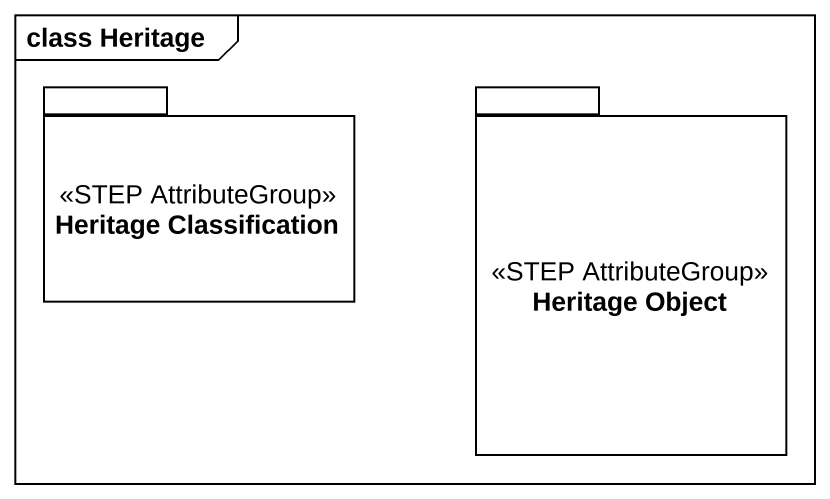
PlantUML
@startuml
mainframe class Heritage
package "Heritage Classification" as Heritage_Classification <<STEP AttributeGroup>> {
}
package "Heritage Object" as Heritage_Object <<STEP AttributeGroup>> {
}
@enduml
